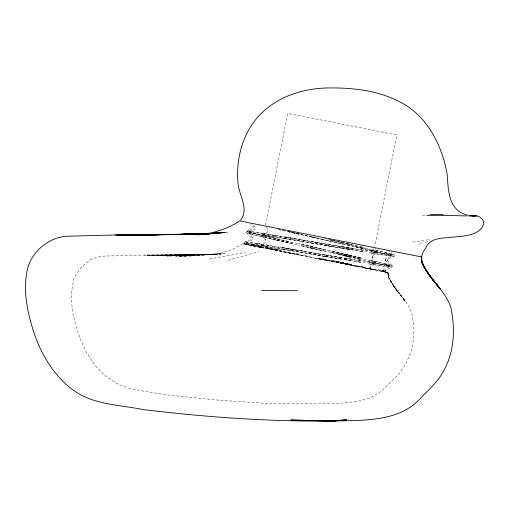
<?xml version="1.0" encoding="UTF-8"?>
<svg xmlns="http://www.w3.org/2000/svg" width="509" height="509" viewBox="0 0 509 509"><rect width="100%" height="100%" fill="white"/><g stroke="black" fill="none" stroke-linecap="round" stroke-linejoin="round"><path stroke-width="0.38" stroke-dasharray="2.54 1.91" d="M385.593 260.334L385.898 258.788L386.496 258.337L391.892 255.932L392.159 254.595L388.087 250.313M392.999 284.76L405.31 301.513L392.999 284.76L388.647 277.507L387.826 272.62L386.477 272.843L388.31 272.659L388.093 274.828L388.641 277.507L392.833 284.76L397.561 291.632L388.552 277.507L387.756 272.544L383.042 271.577M245.344 244.301C244.244 244.027 244.161 241.762 245.446 242.004M246.89 231.385L249.512 230.443C248.284 230.163 245.332 232.066 247.215 233.071M382.704 270.317L383.436 270.273L383.824 271.691L247.431 244.702C246.394 244.384 246.331 242.189 247.578 242.411A73.201 1.699 10.8 0 1 252.432 242.908L261.817 244.301M247.489 242.857L246.916 242.513L252.884 239.631L253.189 238.085C251.427 236.036 245.567 231.557 251.586 230.851L249.035 231.811M261.155 247.419C260.315 247.011 260.245 245.071 261.333 245.134A58.58 1.699 10.8 0 1 265.24 245.446L272.76 246.471A58.567 1.241 10 0 1 283.373 248.112L296.276 250.199M262.918 234.56L265.011 233.51C260.067 234.496 264.705 238.543 266.029 240.63C266.888 243.646 260.15 243.919 261.244 245.58M265.545 225.239L287.706 113.354L396.816 134.961L374.809 246.089M385.898 258.788L385.587 260.373L385.892 258.827L385.618 260.36L385.968 261.015L390.04 265.297L389.773 266.633L383.805 269.516L383.741 271.698M260.532 246.598L261.066 246.471M248.767 233.147L249.429 233.046A73.201 1.699 10.8 0 1 254.29 233.542M246.649 243.849L247.31 243.747A73.201 1.692 10.8 0 1 252.286 244.269M244.498 243.442L245.179 243.347M220.009 253.38L206.769 254.774L220.142 253.367L233.135 249.054L242.653 243.805L388.31 272.659M227.911 260.36L258.604 251.707M419.104 243.385L422.279 242.742M385.835 272.13L385.51 270.686L384.766 270.731M209.409 259.011L245.605 252.362M425.091 242.208L427.42 241.794M412.793 242.049L428.47 239.745M375.178 263.516L390.04 265.297L386.216 263.967L384.524 264.209L389.156 265.596M385.046 272.977L387.273 272.678M263.058 234.471L263.452 234.433A58.58 1.699 10.8 0 1 267.397 234.751L274.879 235.769M263.185 235.769L262.65 235.896L265.774 239.987M225.57 232.371L227.898 232.161L225.201 232.403M382.806 270.705L381.489 270.801L383.824 271.691L383.462 270.234M179.893 256.803L224.813 253.705L206.978 254.761M370.177 269.007L370.291 266.824L375.241 263.757L375.508 262.421C370.597 258.508 371.252 254.767 377.36 253.056L377.627 251.713L374.503 247.622M216.51 254.252L175.745 256.53L220.524 253.997L167.194 256.046L212.8 254.468L150.448 255.333L212.8 254.468L158.401 255.639L216.51 254.252L167.194 256.046M249.213 231.729L249.696 231.71M247.069 231.302L247.565 231.283A75.466 1.699 10.9 0 1 252.585 231.818L262.243 233.268M422.54 215.701L426.179 215.606M158.401 255.639L209.695 254.634L142.463 255.066L103.575 256.103L97.219 257.204L91.105 259.622L85.372 263.624L80.377 268.542L74.161 277.507L71.578 291.11L71.438 301.513L73.118 314.505L76.21 327.242L80.505 339.63L86.511 352.533L94.324 364.419L97.314 368.102L105.732 376.17L116.746 383.633L128.586 388.144L140.77 390.715L165.565 394.736L215.53 399.909L265.609 403.37L315.834 403.93L338.027 403.382L349.104 402.485L360.067 400.818L370.692 397.688L380.166 391.981L388.399 384.549L399.546 373.103L405.539 364.393L410.833 352.438L412.494 346.114L413.378 339.63L413.473 326.371L412.977 319.703L411.686 313.239L409.166 307.207L405.641 301.513L397.79 291.625M147.209 255.219L208.486 254.691L144.69 255.136L207.564 254.735M324.405 258.986L317.222 258.521L331.009 260.786L324.112 259.883M267.829 248.755L281.852 249.715M302.531 234.464L295.468 232.931M326.517 259.374L317.546 258.585L334.782 261.537M340.457 263.121L349.378 264.324M356.803 266.36L362.809 267.085M269.974 249.162L272.188 249.372L264.865 247.457M297.097 233.497L299.33 233.72M298.694 233.593L288.966 231.671M291.008 253.348L299.616 254.284L286.828 252.521M347.539 264.546L365.78 267.34M368.605 268.714L382.984 270.603M380.974 270.209L364.113 267.81M346.591 264.336L364.291 267.047M258.489 246.89L261.244 247.202L252.063 244.918M367.027 268.383L369.731 268.695M261.053 246.471A58.58 1.699 10.8 0 1 264.979 246.782L272.5 247.807A58.567 1.241 10 0 1 283.106 249.448M299.916 255.092L310.286 256.371M287.7 252.674L300.1 254.322M249.607 232.155A73.207 1.699 11.6 0 0 254.341 233.555L263.675 234.942M250.479 242.538L260.124 243.983M326.161 260.29L335.361 261.651L318.857 258.814L322.057 259.495M252.209 244.155L261.556 245.643M354.474 265.902L358.953 266.557M258.82 245.217L250.218 243.875L259.679 246.216M360.747 249.766L377.627 251.713L361.275 247.081M360.48 251.102L377.36 253.056L361.015 248.424M358.629 260.468L375.508 262.421L359.157 257.789M358.361 261.804L375.241 263.757L358.896 259.126M374.917 264.852L389.773 266.633L369.273 261.181M263.936 233.599L254.583 232.212A73.201 1.699 10.8 0 0 249.677 231.703M365.596 268.122L371.392 269.019M285.46 237.398L298.395 239.497A58.58 0.445 9.5 0 1 312.844 241.902M285.199 238.74L298.128 240.84A58.58 0.445 9.5 0 1 312.583 243.238L327.459 245.72M283.074 249.442L296.009 251.541M371.125 251.821L392.159 254.595L374.821 249.881M370.864 253.158L391.892 255.932L371.392 250.479M369.006 262.523L384.53 265.011L392.286 265.743L392.019 267.079L385.886 269.942L385.561 270.68L385.924 272.111L383.512 271.202M368.739 263.866L384.263 266.353L392.019 267.079L370.876 261.499M343.62 263.414L335.221 262.059L337.321 262.504M372.734 252.14L394.405 255.041L394.138 256.377L388.596 258.757L387.686 259.965L388.068 261.429L392.286 265.743L371.144 260.163M372.467 253.476L394.138 256.377L372.995 250.797M370.609 262.841L373.918 263.382M370.348 264.184L373.651 264.718M312.812 241.89L327.726 244.377M310.694 252.591L325.601 255.085M325.34 256.421L310.426 253.934A58.58 0.445 9.5 0 0 295.831 251.503M275.853 235.495L280.936 236.386M275.585 236.838L280.669 237.728M273.734 246.21L278.817 247.094M273.467 247.552L278.55 248.43M350.536 264.782L340.012 263.007L342.672 263.56M288.997 231.57L292.007 232.085M279.765 236.157L293.286 238.486A73.201 0.445 9.9 0 1 311.304 241.59L329.902 244.81M279.505 237.493L293.019 239.822A73.201 0.445 9.9 0 1 311.037 242.933M277.647 246.871L291.167 249.187M277.38 248.207L286.643 249.798M351.598 264.992L340.839 263.166L343.492 263.745M283.857 236.85L292.49 238.333M283.589 238.187L292.23 239.669M281.731 247.565L290.372 249.041M281.471 248.901L290.9 250.53M311.05 241.54L330.239 244.88M310.789 242.882L329.972 246.216M311.024 242.927L329.635 246.152M308.931 252.248L328.12 255.582M309.167 252.292L327.783 255.512M308.664 253.59L327.853 256.924M308.899 253.628L327.516 256.854M245.09 244.288L247.202 244.67L243.245 243.926L262.549 247.711L258.076 246.865L261.531 247.508M252.553 245.771L256.708 246.553M362.338 267.473L373.676 269.757M364.018 267.81L373.04 269.63M381.737 271.316L387.756 272.544L388.647 277.507L387.826 272.62M311.934 237.079L326.205 240.254M310.083 246.445L324.348 249.62M309.816 247.788L324.087 250.962M324.736 238.536L326.275 238.88M327.821 239.217L330.106 239.739M312.17 237.13L330.945 241.311M310.318 246.496L329.088 250.676M310.051 247.832L328.827 252.012M294.342 233.135L278.639 229.61M292.49 242.5L275.235 238.619M292.223 243.836L274.968 239.955A75.447 1.241 12.1 0 1 261.486 236.825M290.372 253.202L273.11 249.34M282.126 230.367L286.052 231.264M287.413 231.57L290.13 232.187M288.272 241.552L276.521 238.874M288.011 242.888L276.26 240.21M286.16 252.254L274.402 249.575M330.15 239.809L332.339 240.312M333.058 240.477L346.305 243.544M313.697 237.429L328.432 240.814M311.845 246.795L326.574 250.18M311.578 248.137L326.307 251.516M298.783 233.994L288.196 231.512M297.6 243.512L284.843 240.522M297.332 244.848L284.576 241.858A58.567 1.247 12.4 0 1 274.128 239.325L266.85 237.423A58.58 1.699 11.6 0 1 263.077 236.208L262.752 236.03M295.481 254.214L282.724 251.223A58.567 1.247 12.4 0 1 272.309 248.697L264.998 246.789M371.659 249.143L386.955 252.757L394.405 255.041L391.243 251.809M369.54 259.844L386.216 263.967M261.804 235.495L252.337 233.16A75.466 1.692 11.6 0 1 247.495 231.735L247.024 231.525L252.426 229.005L253.342 227.797L252.96 226.327L250.549 223.865M261.537 236.831L252.076 234.496M263.497 235.832L254.315 233.548M263.229 237.169L254.055 234.884A73.207 1.699 11.6 0 1 249.327 233.491L248.901 233.287M261.378 246.534L252.197 244.25A75.466 1.667 11.6 0 1 246.197 242.621M289.182 231.684L296.353 233.427M274.44 237.996L267.117 236.087L274.618 237.105A58.567 1.241 10 0 1 285.244 238.746M386.643 253.507L391.275 254.894M368.395 268.205L370.247 269.007L369.979 267.607L370.259 269.026M245.357 242.449L244.765 242.106L250.307 239.707L251.223 238.498L250.842 237.029L246.623 232.721L247.304 232.626A75.466 1.699 10.9 0 1 252.33 233.154L261.982 234.604A75.447 1.241 10.3 0 1 275.636 236.844M249.607 232.155L249.168 231.951L254.43 229.4L255.327 228.191L254.958 226.728L252.788 224.444M263.363 234.878L263.019 234.694C266.512 233.739 270.514 230.036 266.226 227.103M397.707 291.625L392.827 284.76L405.641 301.513C399.425 292.999 391.027 285.155 388.017 274.822L388.552 277.507L392.833 284.76M385.943 272.15L385.51 270.686M347.66 245.185A57.975 1.056 12.5 0 1 363.089 248.85M327.675 240.687A58.713 0.426 12.9 0 1 343.842 244.415M315.701 237.773A58.58 0.331 12.9 0 1 304.916 235.292M340.769 242.507A57.975 0.789 12.7 0 1 353.806 245.548M338.899 253.259A57.975 0.802 12.7 0 1 352.05 256.326M328.967 250.574A58.713 0.611 12.8 0 1 351.07 255.703M313.875 247.139A58.58 0.331 12.9 0 1 303.148 244.67M284.779 240.509A58.567 1.247 12.4 0 1 274.357 237.983M267.142 236.087A58.58 1.699 11.6 0 1 263.369 234.878M274.911 235.775A58.567 1.241 10 0 1 285.511 237.41M343.371 246.929A58.713 0.426 9.5 0 1 326.988 244.212M353.31 248.347A57.975 0.789 9.7 0 1 340.082 246.191M338.53 254.576A57.975 0.795 12.7 0 1 351.624 257.63M328.674 251.91A58.713 0.611 12.8 0 1 350.739 257.026M313.614 248.481A58.58 0.331 12.9 0 1 302.88 246.012M263.217 235.775A58.58 1.692 10.8 0 1 267.212 236.106M342.595 248.169A58.713 0.42 9.5 0 1 326.562 245.51M353.074 249.69A57.975 0.789 9.7 0 1 339.84 247.533M266.551 247.088A58.58 1.661 11.8 0 1 261.919 245.72M290.932 249.2A58.58 0.56 9.6 0 1 308.689 252.14M340.686 257.529A58.713 0.42 9.5 0 1 324.685 254.869M351.172 259.049A57.975 0.789 9.7 0 1 337.951 256.886M340.744 258.922A58.713 0.42 9.5 0 1 324.526 256.231M350.905 260.385A57.975 0.789 9.7 0 1 337.683 258.228M267.721 248.697A58.408 1.648 11.8 0 1 261.441 246.871M254.71 246.127A73.124 1.654 11.7 0 1 248.017 244.295M354.748 246.585A72.443 1.056 12.3 0 1 374.07 251.026M333.624 241.762A73.366 0.617 12.5 0 1 361.358 248.004M329.902 239.739A73.366 0.426 12.5 0 1 342.124 242.475M342.792 242.621A73.366 0.426 12.5 0 1 350.071 244.256M312.322 237.156A73.201 0.439 12.5 0 1 294.698 233.211M346.247 243.588A72.443 0.795 12.4 0 1 362.675 247.31M344.186 254.303A72.443 0.802 12.4 0 1 360.633 258.025M331.747 251.128A73.366 0.617 12.5 0 1 359.443 257.357M312.793 246.929A73.201 0.331 12.6 0 1 299.26 243.9M276.686 238.906A73.181 1.241 12.2 0 1 263.637 235.858M264.082 233.631A73.181 1.241 10.2 0 1 277.316 235.788M348.875 248.023A73.366 0.42 9.9 0 1 328.801 244.568M361.886 250.046A72.443 0.795 10 0 1 345.363 247.234M343.919 255.645A72.443 0.802 12.4 0 1 360.372 259.367M331.416 252.451A73.366 0.611 12.5 0 1 358.991 258.655M312.736 248.303A73.201 0.318 12.6 0 1 299.578 245.357M276.425 240.242A73.181 1.241 12.2 0 1 263.369 237.194M263.49 234.903A73.181 1.247 10.2 0 1 276.718 237.06M348.64 249.365A73.366 0.42 9.9 0 1 328.547 245.904M361.6 251.382A72.443 0.795 10 0 1 345.083 248.57M277.882 250.25A73.181 1.152 12.2 0 1 264.954 247.253M254.099 244.625A73.207 1.661 11.6 0 1 248.309 243.022M261.581 244.256A73.181 1.247 10.2 0 1 274.809 246.413M290.556 249.073A73.201 0.452 9.9 0 1 308.963 252.248M346.712 258.718A73.366 0.42 9.9 0 1 326.67 255.263M359.774 260.748A72.443 0.795 10 0 1 343.244 257.936M261.511 245.631A73.181 1.241 10.2 0 1 274.739 247.788M291.065 250.562A73.201 0.445 9.9 0 1 308.982 253.647M346.451 260.054A73.366 0.42 9.9 0 1 326.403 256.606M359.513 262.09A72.443 0.795 10 0 1 342.983 259.272M355.912 246.82A74.683 1.056 12.2 0 1 375.852 251.376M329.966 241.145A75.631 0.426 12.5 0 1 350.803 245.796M312.144 237.118A75.459 0.439 12.5 0 1 294.062 233.084M280.421 229.896A75.447 1.158 12.2 0 1 278.264 229.406M329.991 239.854A75.631 0.324 12.5 0 1 331.384 240.165M331.925 240.286A75.631 0.324 12.5 0 1 344.415 243.073M346.985 243.741A74.683 0.795 12.4 0 1 363.884 247.546M344.847 254.436A74.683 0.795 12.4 0 1 361.74 258.241M332.282 251.23A75.631 0.617 12.4 0 1 361.015 257.675M312.596 246.89A75.459 0.331 12.5 0 1 298.573 243.766M275.172 238.606A75.447 1.247 12.1 0 1 261.715 235.476M262.065 233.23A75.447 1.247 10.3 0 1 275.7 235.47M285.664 237.035A75.459 0.56 9.9 0 1 308.479 240.973M350.377 248.316A75.631 0.426 9.9 0 1 329.291 244.664M363.381 250.339A74.683 0.795 10 0 1 346.292 247.419M344.58 255.772A74.683 0.795 12.4 0 1 361.473 259.584M332.014 252.566A75.631 0.617 12.4 0 1 360.747 259.011M312.335 248.227A75.459 0.331 12.5 0 1 298.312 245.103M252.165 234.515A75.466 1.692 11.6 0 1 247.24 233.077M292.446 239.707A75.459 0.439 9.9 0 1 310.891 242.901M350.198 249.671A75.631 0.426 9.9 0 1 329.056 246.012M363.114 251.681A74.683 0.795 10 0 1 346.025 248.755M276.476 249.989A75.447 1.164 12.2 0 1 263.128 246.91M244.95 241.909A75.466 1.731 10.9 0 1 248.837 242.208M256.981 243.372A75.447 1.33 10.3 0 1 270.514 245.554M283.589 247.756A75.466 0.566 9.9 0 1 306.38 251.681M341.386 257.732A75.631 0.318 9.9 0 1 325.028 254.894M361.174 261.028A74.683 0.789 10 0 1 344.109 258.108M252.986 245.802A75.383 1.648 11.7 0 1 245.987 243.913M244.689 243.245A75.466 1.724 10.9 0 1 248.57 243.544M256.708 244.708A75.447 1.323 10.3 0 1 270.234 246.897M283.214 249.073A75.459 0.566 9.9 0 1 306.068 253.018M340.941 259.036A75.631 0.324 9.9 0 1 324.71 256.224M360.964 262.377A74.683 0.795 10 0 1 343.88 259.456M372.143 256.886L372.104 257.662L372.893 255.626L372.098 257.7L372.143 256.886M387.985 259.202L387.68 260.748L387.985 259.202M370.291 266.824L370.024 267.588L370.31 266.843M343.919 262.879L337.62 261.868L331.334 260.163L343.919 262.879M350.873 264.26L343.041 262.937L335.17 260.894L350.873 264.26M351.948 264.47L343.874 263.102L335.73 261.06L351.948 264.47M384.868 271.112L383.169 270.546L385.924 272.111L384.868 271.112"/><path stroke-width="0.76" d="M205.172 233.841L211.311 232.874C221.262 230.342 231.143 226.81 239.624 220.906L421.694 256.969C420.23 266.245 429.303 273.155 433.254 280.688C426.262 270.476 416.031 260.144 425.569 248.29C429.132 238.67 440.291 238.117 449.053 237.55C458.03 236.424 467.555 236.526 475.915 232.664C479.173 230.914 482.379 228.286 483.372 224.577C484.969 216.783 475.183 214.461 469.298 215.695M240.56 220.257C249.461 208.715 238.855 195.221 237.983 182.928C235.801 158.808 242.628 133.173 259.463 115.301C277.793 95.864 304.942 87.752 331.098 87.936C354.258 87.872 378.155 90.691 398.967 101.488C426.968 114.97 442.003 144.957 447.176 174.364C448.302 190.194 448.238 210.459 467.478 215.161M198.421 234.827L225.207 232.403L220.142 232.855M219.347 232.925L214.034 233.383M335.781 420.682L331.098 421.064C268.307 421.662 205.579 417.119 143.264 409.573C122.911 405.45 101.189 404.986 82.235 395.684C58.051 382.673 42.622 358.177 33.982 332.784C27.626 313.143 23 292.077 26.964 271.45C30.152 253.138 47.343 237.964 65.769 236.278L114.385 234.98L176.146 234.433M338.122 420.491L346.705 419.791L331.098 421.064L290.747 419.989L296.283 420.135M205.547 233.917L208.696 233.676M199.872 233.968L175.611 234.509L211.216 233.606L207.271 233.898M194.546 234.764L222.624 232.632M336.404 420.669L331.098 421.064L316.859 420.682M195.392 234.401L197.727 234.248M203.167 233.898L208.614 233.542M219.366 232.899L190.729 234.706L217.769 233.065L186.943 234.649L215.492 233.262L179.391 234.547L199.573 233.955M191.683 234.394L198.007 234.051M201.163 233.879L208.283 233.491L187.885 234.388M337.785 420.758L331.098 421.064C361.918 420.033 399.667 422.909 421.802 396.842C429.59 389.029 437.912 381.476 443.231 371.64C454.346 352.451 455.402 328.992 450.91 307.69C445.044 289.354 427.172 277.901 421.274 259.705C424.582 270.858 433.038 279.861 440.24 288.768C433.095 279.835 424.519 270.934 421.357 259.724M184.099 234.382L208.423 233.51M201.901 233.886L211.216 233.606M426.822 215.549L440.686 215.294L466.944 215.937M179.537 234.394L208.595 233.574M472.931 215.981L474.827 215.931M472.657 215.988L476.647 215.937L469.565 215.816M208.073 233.676L147.356 234.903M203.785 233.879L209.263 233.758L202.913 233.879M199.732 233.936L124.368 235.311L148.214 234.948M149.71 234.903L175.847 234.484M181.389 234.394L199.604 234.095L140.134 234.897M151.396 234.897L176.038 234.522M184.78 234.388L199.884 234.159M123.49 235.126L120.315 235.171L175.49 234.458M181.007 234.388L199.922 234.146L177.068 234.394M180.663 234.394L199.713 234.191M115.117 235.005L176.006 234.414M178.379 234.394L199.91 234.223M180.103 234.394L199.897 234.216M261.569 290.601L297.192 290.684M468.178 215.848L472.524 215.962M297.867 420.179L310.528 420.517M430.22 214.289L443.403 214.753M427.337 272.099L433.439 280.682M175.891 234.49L117.165 235.069L175.898 234.445M439.98 288.826L433.547 280.675L439.98 288.826M422.069 263.026L421.357 259.673L422.05 263.026"/></g></svg>
